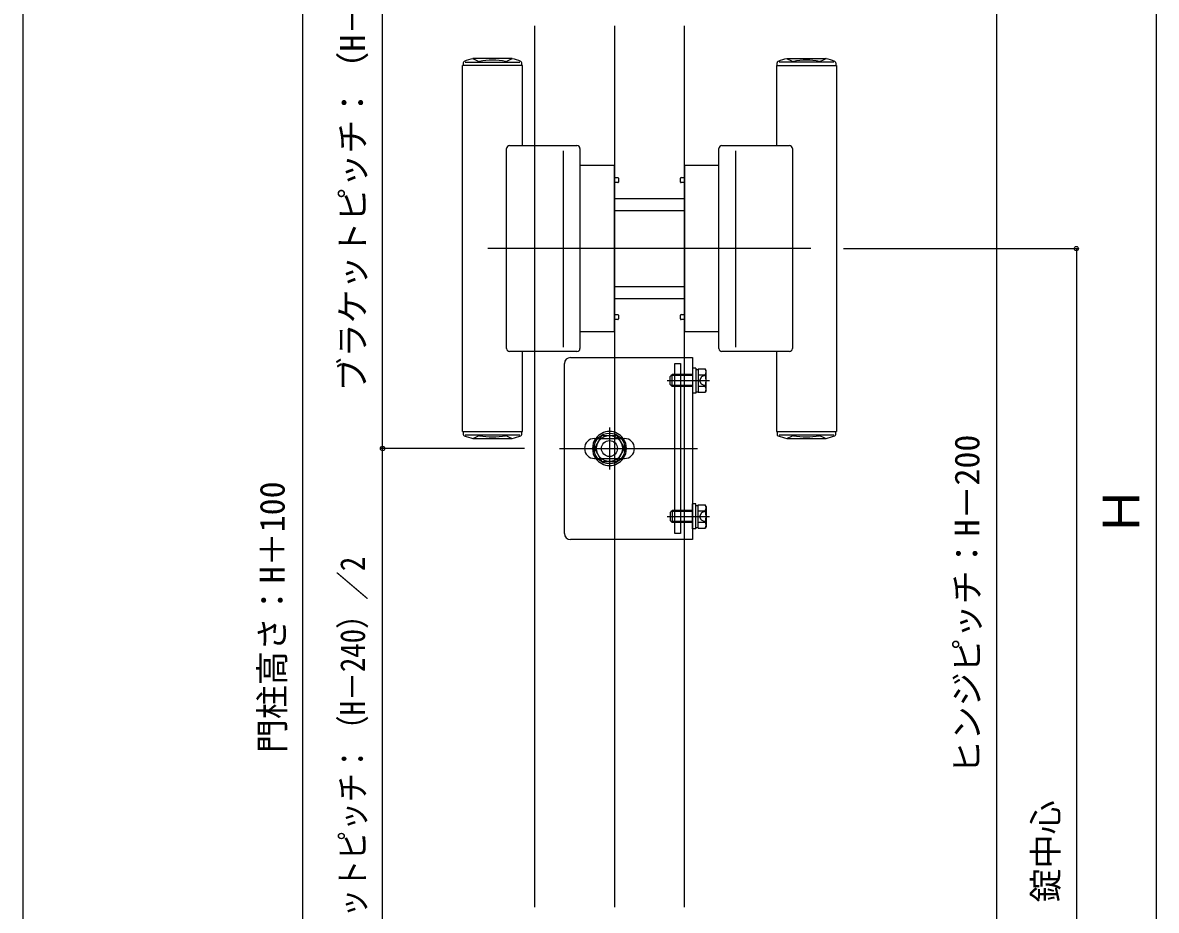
# Model space of a CAD drawing. Units: millimetres, scale not verified. Extents: x -875 to 875, y -1304 to 1298.
# Drawn here: x -875 to -308, y 189 to 633 of the extents above; entities that cross this region are included whole.
import ezdxf
from ezdxf.enums import TextEntityAlignment as Align

# ---------------------------------------------------------------- set-up
doc = ezdxf.new("R2010")
doc.units = ezdxf.units.MM
doc.header["$LTSCALE"] = 6
for name, color, linetype in [('0-5_YKK_12', 2, 'Continuous'), ('0-6_YKK_13', 4, 'Continuous'), ('0-8_YKK_D', 6, 'Continuous'), ('0-9_YKK_ZWAK', 7, 'Continuous')]:
    doc.layers.add(name, color=color, linetype=linetype)
doc.styles.add('ＭＳ ゴシック', font='')
doc.styles.get('ＭＳ ゴシック').set_extended_font_data('MS Gothic')

msp = doc.modelspace()

# ---------------------------------------------------------------- linework, layer by layer
at = {"layer": '0-5_YKK_12'}
for p, q in [((-619, 631.1), (-619, 190.1)), ((-579, 631.1), (-579, 190.1)), ((-544, 190.1), (-544, 631.1)), ((-480.807, 519.6), (-642.341, 519.6))]:
    msp.add_line(p, q, dxfattribs=at)
at = {"layer": '0-6_YKK_13'}
for p, q in [((-654.7, 612.469), (-654.7, 611.1)), ((-625.3, 611.1), (-625.3, 612.469)), ((-497.7, 611.1), (-497.7, 612.469)), ((-469.282, 612.906), (-496.718, 612.906)), ((-492.75, 614.6), (-473.25, 614.6)), ((-468.3, 612.469), (-468.3, 611.1)), ((-655, 428.1), (-655, 611.1)), ((-625, 571.1), (-625, 611.1)), ((-498, 611.1), (-498, 571.1)), ((-498, 611.1), (-468, 611.1)), ((-468, 611.1), (-468, 428.1)), ((-633, 469.6), (-633, 569.6)), ((-606.603, 571.1), (-597.76, 571.1)), ((-604.65, 568.5), (-604.65, 470.25)), ((-596.26, 569.6), (-596.26, 469.6)), ((-526.74, 469.6), (-526.74, 569.6)), ((-525.24, 571.1), (-516.397, 571.1)), ((-518.35, 470.25), (-518.35, 568.5)), ((-516.397, 571.1), (-491.5, 571.1)), ((-490, 569.6), (-490, 469.6)), ((-579, 561.1), (-596.26, 561.1)), ((-579, 478.1), (-579, 561.1)), ((-526.74, 561.1), (-544, 561.1)), ((-544, 561.1), (-544, 478.1)), ((-579, 555.1), (-577.3, 555.1)), ((-577.3, 552.6), (-579, 552.6)), ((-577, 554.8), (-577, 552.9)), ((-546, 552.9), (-546, 554.8)), ((-545.7, 555.1), (-544, 555.1)), ((-544, 552.6), (-545.7, 552.6)), ((-579, 544.6), (-544, 544.6)), ((-579, 538.6), (-544, 538.6)), ((-579, 500.6), (-544, 500.6)), ((-579, 494.6), (-544, 494.6)), ((-579, 486.6), (-577.3, 486.6)), ((-577.3, 484.1), (-579, 484.1)), ((-577, 486.3), (-577, 484.4)), ((-546, 484.4), (-546, 486.3)), ((-545.7, 486.6), (-544, 486.6)), ((-544, 484.1), (-545.7, 484.1)), ((-596.26, 478.1), (-579, 478.1)), ((-544, 478.1), (-526.74, 478.1)), ((-625, 428.1), (-625, 468.1)), ((-597.76, 468.1), (-606.603, 468.1)), ((-601, 465.1), (-540, 465.1)), ((-516.397, 468.1), (-525.24, 468.1)), ((-491.5, 468.1), (-516.397, 468.1)), ((-498, 468.1), (-498, 428.1)), ((-604, 377.1), (-604, 462.1)), ((-540, 459.85), (-540, 447.35)), ((-538.4, 459.85), (-540, 459.85)), ((-538.4, 459.85), (-538.4, 447.35)), ((-537.2, 459.374), (-533.647, 459.374)), ((-533.2, 458.6), (-533.647, 459.374)), ((-552.7, 453.6), (-531.448, 453.6)), ((-540, 456.06), (-550.74, 456.06)), ((-550.2, 450.6), (-550.2, 456.6)), ((-538.4, 459.175), (-537.2, 459.175)), ((-537.2, 456.487), (-533.647, 456.487)), ((-533.2, 448.6), (-533.2, 458.6)), ((-540, 451.14), (-550.74, 451.14)), ((-538.4, 448.025), (-537.2, 448.025)), ((-537.2, 450.713), (-533.647, 450.713)), ((-533.2, 448.6), (-533.647, 447.826)), ((-538.4, 447.35), (-540, 447.35)), ((-655, 428.1), (-653, 428.1)), ((-654.7, 428.1), (-654.7, 426.731)), ((-625.3, 426.731), (-625.3, 428.1)), ((-581.5, 430.1), (-581.5, 409.1)), ((-498, 428.1), (-470, 428.1)), ((-497.7, 428.1), (-497.7, 426.731)), ((-469.282, 426.294), (-496.718, 426.294)), ((-470, 428.1), (-468, 428.1)), ((-468.3, 426.731), (-468.3, 428.1)), ((-606.5, 419.6), (-537.5, 419.6)), ((-589, 424.6), (-574, 424.6)), ((-492.75, 424.6), (-473.25, 424.6)), ((-589, 414.6), (-574, 414.6)), ((-540, 379.35), (-540, 391.85)), ((-538.4, 391.85), (-540, 391.85)), ((-538.4, 379.35), (-538.4, 391.85)), ((-533.2, 390.6), (-533.647, 391.374)), ((-552.7, 385.6), (-531.448, 385.6)), ((-540, 388.06), (-550.74, 388.06)), ((-550.2, 388.6), (-550.2, 382.6)), ((-538.4, 391.175), (-537.2, 391.175)), ((-537.2, 388.487), (-533.647, 388.487)), ((-533.2, 390.6), (-533.2, 380.6)), ((-540, 383.14), (-550.74, 383.14)), ((-538.4, 380.025), (-537.2, 380.025)), ((-537.2, 382.713), (-533.647, 382.713)), ((-533.2, 380.6), (-533.647, 379.826)), ((-538.4, 379.35), (-540, 379.35)), ((-537.2, 379.826), (-533.647, 379.826))]:
    msp.add_line(p, q, dxfattribs=at)
for points in [[(-653.718, 612.906), (-644, 612.906), (-626.282, 612.906)], [(-630.25, 614.6), (-644, 614.6), (-649.75, 614.6)], [(-625, 611.1), (-644, 611.1), (-655, 611.1)], [(-631.5, 571.1), (-619.051, 571.1), (-606.603, 571.1)], [(-606.603, 468.1), (-619.051, 468.1), (-631.5, 468.1)], [(-540, 465.1), (-540, 374.1), (-601, 374.1)], [(-537.2, 459.374), (-537.2, 447.826), (-533.647, 447.826)], [(-540, 456.6), (-550.2, 456.6), (-551.2, 455.6)], [(-540, 450.6), (-550.2, 450.6), (-551.2, 451.6), (-551.2, 455.6)], [(-533.2, 456.649), (-535.555, 455.5), (-536.566, 453.6)], [(-533.2, 450.551), (-535.555, 451.7), (-536.566, 453.6)], [(-626.282, 426.294), (-644, 426.294), (-653.718, 426.294)], [(-653, 428.1), (-644, 428.1), (-625, 428.1)], [(-589.006, 419.6), (-585.253, 426.1), (-577.747, 426.1), (-573.994, 419.6)], [(-649.75, 424.6), (-644, 424.6), (-630.25, 424.6)], [(-589.006, 419.6), (-585.253, 413.1), (-577.747, 413.1), (-573.994, 419.6)], [(-537.2, 379.826), (-537.2, 391.374), (-533.647, 391.374)], [(-540, 388.6), (-550.2, 388.6), (-551.2, 387.6), (-551.2, 383.6)], [(-533.2, 388.649), (-535.555, 387.5), (-536.566, 385.6)], [(-533.2, 382.551), (-535.555, 383.7), (-536.566, 385.6)], [(-540, 382.6), (-550.2, 382.6), (-551.2, 383.6)]]:
    msp.add_lwpolyline(points, dxfattribs=at)
msp.add_lwpolyline([(-548.9, 462.1), (-546, 462.1), (-546, 377.1), (-548.9, 377.1)], close=True, dxfattribs=at)
for radius in [7.7, 6.5, 4]:
    msp.add_circle((-581.5, 419.6), radius, dxfattribs=at)
for centre, radius, start, end in [((-653.9, 612.469), 0.8, 110.76843, 180), ((-640, 575.816), 40, 104.21682, 110.76843), ((-649.75, 614.3), 0.3, 90, 104.21682), ((-649.75, 614.3), 0.3, 61.29529, 90), ((-640, 632.105), 20, 241.29529, 250.4307), ((-646.598, 613.543), 0.3, 250.4307, 279.9206), ((-640, 575.816), 38, 80.0794, 99.9206), ((-633.402, 613.543), 0.3, 260.0794, 289.5693), ((-640, 632.105), 20, 289.5693, 298.70471), ((-630.25, 614.3), 0.3, 90, 118.70471), ((-630.25, 614.3), 0.3, 75.78318, 90), ((-640, 575.816), 40, 69.23157, 75.78318), ((-626.1, 612.469), 0.8, 0, 69.23157), ((-496.9, 612.469), 0.8, 110.76843, 180), ((-483, 575.816), 40, 104.21682, 110.76843), ((-492.75, 614.3), 0.3, 90, 104.21682), ((-492.75, 614.3), 0.3, 61.29529, 90), ((-483, 632.105), 20, 241.29529, 250.4307), ((-489.598, 613.543), 0.3, 250.4307, 279.9206), ((-483, 575.816), 38, 80.0794, 99.9206), ((-476.402, 613.543), 0.3, 260.0794, 289.5693), ((-483, 632.105), 20, 289.5693, 298.70471), ((-473.25, 614.3), 0.3, 90, 118.70471), ((-473.25, 614.3), 0.3, 75.78318, 90), ((-483, 575.816), 40, 69.23157, 75.78318), ((-469.1, 612.469), 0.8, 0, 69.23157), ((-631.5, 569.6), 1.5, 90, 180), ((-597.76, 569.6), 1.5, 0, 90), ((-525.24, 569.6), 1.5, 90, 180), ((-491.5, 569.6), 1.5, 0, 90), ((-577.3, 554.8), 0.3, 0, 90), ((-577.3, 552.9), 0.3, 270, 0), ((-545.7, 554.8), 0.3, 90, 180), ((-545.7, 552.9), 0.3, 180, 270), ((-577.3, 486.3), 0.3, 0, 90), ((-577.3, 484.4), 0.3, 270, 0), ((-545.7, 486.3), 0.3, 90, 180), ((-545.7, 484.4), 0.3, 180, 270), ((-631.5, 469.6), 1.5, 180, 270), ((-601, 462.1), 3, 90, 180), ((-597.76, 469.6), 1.5, 270, 0), ((-525.24, 469.6), 1.5, 180, 270), ((-491.5, 469.6), 1.5, 270, 0), ((-535.756, 457.93), 2.556, 325.61575, 34.38425), ((-542.753, 453.6), 9.553, 342.41205, 17.58795), ((-535.756, 449.27), 2.556, 325.61575, 34.38425), ((-653.9, 426.731), 0.8, 180, 249.23157), ((-640, 463.384), 40, 249.23157, 255.78318), ((-640, 407.095), 20, 109.5693, 118.70471), ((-646.598, 425.657), 0.3, 80.0794, 109.5693), ((-640, 463.384), 38, 260.0794, 279.9206), ((-633.402, 425.657), 0.3, 70.4307, 99.9206), ((-640, 407.095), 20, 61.29529, 70.4307), ((-640, 463.384), 40, 284.21682, 290.76843), ((-626.1, 426.731), 0.8, 290.76843, 0), ((-581.5, 419.6), 8.5, 36.03188, 143.96812), ((-496.9, 426.731), 0.8, 180, 249.23157), ((-483, 463.384), 40, 249.23157, 255.78318), ((-483, 407.095), 20, 109.5693, 118.70471), ((-489.598, 425.657), 0.3, 80.0794, 109.5693), ((-483, 463.384), 38, 260.0794, 279.9206), ((-476.402, 425.657), 0.3, 70.4307, 99.9206), ((-483, 407.095), 20, 61.29529, 70.4307), ((-483, 463.384), 40, 284.21682, 290.76843), ((-469.1, 426.731), 0.8, 290.76843, 0), ((-649.75, 424.9), 0.3, 255.78318, 270), ((-649.75, 424.9), 0.3, 270, 298.70471), ((-630.25, 424.9), 0.3, 241.29529, 270), ((-630.25, 424.9), 0.3, 270, 284.21682), ((-589, 419.6), 5, 90, 270), ((-581.5, 419.6), 8.5, 143.96812, 216.03188), ((-581.5, 419.6), 8.5, 323.96812, 36.03188), ((-574, 419.6), 5, 270, 90), ((-492.75, 424.9), 0.3, 255.78318, 270), ((-492.75, 424.9), 0.3, 270, 298.70471), ((-473.25, 424.9), 0.3, 241.29529, 270), ((-473.25, 424.9), 0.3, 270, 284.21682), ((-581.5, 419.6), 8.5, 216.03188, 323.96812), ((-535.756, 389.93), 2.556, 325.61575, 34.38425), ((-542.753, 385.6), 9.553, 342.41205, 17.58795), ((-535.756, 381.27), 2.556, 325.61575, 34.38425), ((-601, 377.1), 3, 180, 270)]:
    msp.add_arc(centre, radius, start, end, dxfattribs=at)
at = {"layer": '0-8_YKK_D'}
for p, q in [((-735, 859.6), (-735, -140.4)), ((-308, 822.1), (-308, -42.9)), ((-695, 419.6), (-695, 789.6)), ((-388, 714.6), (-388, 14.6)), ((-464.51, 519.6), (-347, 519.6)), ((-348, 519.6), (-348, -60.4)), ((-624, 419.6), (-696, 419.6)), ((-624, 419.6), (-696, 419.6)), ((-695, 129.6), (-695, 419.6))]:
    msp.add_line(p, q, dxfattribs=at)
for centre in [(-348, 519.6), (-695, 419.6), (-695, 419.6)]:
    msp.add_circle(centre, 1.075, dxfattribs=at)
at = {"layer": '0-9_YKK_ZWAK'}
msp.add_line((-875, 1245.6), (-875, -1304.4), dxfattribs=at)

# ---------------------------------------------------------------- texts
at = {"layer": '0-8_YKK_D', "style": 'ＭＳ ゴシック'}
for s, height, p in [('ブラケットピッチ：（H－240）／2', 12.46, (-700.028, 448.171)), ('ヒンジピッチ：H－200', 12.46, (-392.739, 256.66)), ('門柱高さ：H＋100', 12.46, (-740.222, 267.259)), ('Ｈ', 18.33, (-311, 375.68)), ('錠中心', 12.46, (-353.415, 192.557))]:
    msp.add_text(s, height=height, rotation=90, dxfattribs=at).set_placement(p, align=Align.BOTTOM_LEFT)
at = {"layer": '0-8_YKK_D', "style": 'ＭＳ ゴシック', "width": 0.85}
msp.add_text('ブラケットピッチ：（H－240）／2', height=12.46, rotation=90, dxfattribs=at).set_placement((-700.028, 141.635), align=Align.BOTTOM_LEFT)

doc.saveas('drawing.dxf')
